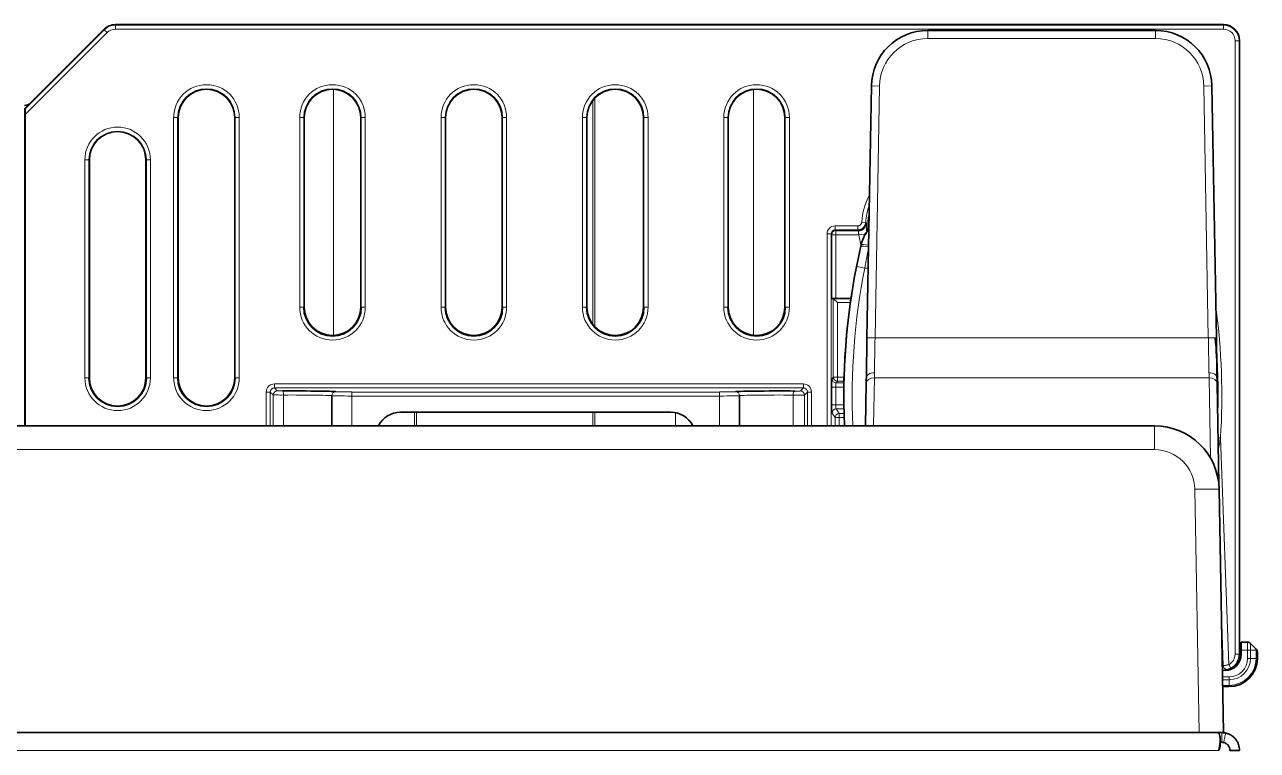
# Model space of a CAD drawing. Header units: inches. Extents: x -1096 to 3103, y -191 to 3207.
# Drawn here: x 1645.2 to 1797.8, y 3047.9 to 3137.8 of the extents above; entities that cross this region are included whole.
import ezdxf

# ---------------------------------------------------------------- set-up
doc = ezdxf.new("R2010")
doc.units = ezdxf.units.IN

msp = doc.modelspace()

# ---------------------------------------------------------------- linework, layer by layer
at = {"lineweight": 35}
for p, q in [((1793.61, 3137.84), (1656.43, 3137.84)), ((1656.43, 3137.84), (1793.61, 3137.84)), ((1655.02, 3137.25), (1645.21, 3127.44)), ((1655.02, 3137.25), (1645.9, 3128.13)), ((1757.02, 3137.12), (1785.19, 3137.12)), ((1795.61, 3059.84), (1795.61, 3135.84)), ((1795.61, 3135.84), (1795.61, 3059.84)), ((1749.48, 3099.06), (1750.02, 3130.25)), ((1792.19, 3130.25), (1792.73, 3099.06)), ((1645.21, 3127.44), (1645.27, 3127.42)), ((1645.21, 3088.14), (1645.21, 3127.44)), ((1645.28, 3088.14), (1645.28, 3126.72)), ((1664.21, 3094.09), (1664.21, 3126.34)), ((1671.21, 3126.34), (1671.21, 3094.09)), ((1679.81, 3102.83), (1679.81, 3126.34)), ((1686.81, 3126.34), (1686.81, 3102.83)), ((1697.31, 3102.83), (1697.31, 3126.34)), ((1704.31, 3126.34), (1704.31, 3102.83)), ((1714.81, 3102.83), (1714.81, 3126.34)), ((1721.81, 3126.34), (1721.81, 3102.83)), ((1732.31, 3102.83), (1732.31, 3126.34)), ((1739.31, 3126.34), (1739.31, 3102.83)), ((1653.21, 3094.09), (1653.21, 3121.09)), ((1660.21, 3121.09), (1660.21, 3094.09)), ((1745.62, 3112.32), (1748.41, 3112.32)), ((1745.62, 3103.93), (1745.12, 3103.93)), ((1745.31, 3103.93), (1745.81, 3103.43)), ((1747.5, 3103.93), (1745.62, 3103.93)), ((1749.39, 3093.4), (1749.29, 3088.14)), ((1793.04, 3080.91), (1792.83, 3093.4)), ((1683.21, 3088.14), (1683.21, 3091.87)), ((1733.71, 3091.87), (1733.71, 3088.14)), ((1725.21, 3089.83), (1691.71, 3089.83)), ((1271.13, 3088.14), (1785.08, 3088.14)), ((1793.08, 3080.28), (1793.61, 3050.14)), ((1795.81, 3060.34), (1795.81, 3061.34)), ((1795.81, 3061.34), (1796.6, 3061.34)), ((1795.81, 3060.34), (1795.81, 3059.84)), ((1797.66, 3060.49), (1796.95, 3061.19)), ((1797.81, 3060.13), (1797.81, 3059.34)), ((1795.2, 3058.64), (1795.4, 3058.64)), ((1793.47, 3057.84), (1793.61, 3057.84)), ((1793.61, 3057.84), (1793.47, 3057.84)), ((1794.6, 3058.11), (1794.6, 3058.01)), ((1794.31, 3055.84), (1793.51, 3055.84)), ((1793.41, 3050.14), (1792.91, 3050.14)), ((1793.61, 3050.14), (1793.56, 3050.14)), ((1793.41, 3048.94), (1793.2, 3048.94))]:
    msp.add_line(p, q, dxfattribs=at)
at = {"lineweight": 13}
for p, q in [((1656.43, 3137.84), (1656.43, 3137.78)), ((1656.43, 3137.78), (1793.61, 3137.78)), ((1656.43, 3137.28), (1656.43, 3137.78)), ((1793.61, 3137.78), (1793.61, 3137.84)), ((1793.61, 3137.28), (1793.61, 3137.78)), ((1645.27, 3127.42), (1655.06, 3137.21)), ((1655.42, 3136.86), (1645.28, 3126.72)), ((1655.06, 3137.21), (1655.02, 3137.25)), ((1655.42, 3136.86), (1655.06, 3137.21)), ((1793.61, 3137.28), (1656.43, 3137.28)), ((1757.02, 3137.12), (1757.02, 3136.12)), ((1785.19, 3136.12), (1757.02, 3136.12)), ((1785.19, 3137.12), (1785.19, 3136.12)), ((1795.04, 3135.84), (1795.54, 3135.84)), ((1795.04, 3059.84), (1795.04, 3135.84)), ((1795.61, 3135.84), (1795.54, 3135.84)), ((1795.54, 3135.84), (1795.54, 3059.84)), ((1750.02, 3130.25), (1751.02, 3130.23)), ((1751.02, 3130.23), (1750.48, 3099.04)), ((1792.19, 3130.25), (1791.19, 3130.23)), ((1791.73, 3099.04), (1791.19, 3130.23)), ((1683.44, 3099.34), (1683.44, 3129.84)), ((1715.52, 3100.72), (1715.52, 3128.46)), ((1715.77, 3128.74), (1715.77, 3100.43)), ((1735.44, 3099.35), (1735.44, 3129.82)), ((1664.14, 3126.34), (1663.64, 3126.34)), ((1663.64, 3094.09), (1663.64, 3126.34)), ((1664.14, 3126.34), (1664.21, 3126.34)), ((1664.14, 3126.34), (1664.14, 3094.09)), ((1671.27, 3126.34), (1671.21, 3126.34)), ((1671.77, 3126.34), (1671.27, 3126.34)), ((1671.27, 3094.09), (1671.27, 3126.34)), ((1671.77, 3126.34), (1671.77, 3094.09)), ((1679.25, 3102.83), (1679.25, 3126.34)), ((1679.75, 3126.34), (1679.25, 3126.34)), ((1679.75, 3126.34), (1679.81, 3126.34)), ((1679.75, 3126.34), (1679.75, 3102.83)), ((1686.87, 3126.34), (1686.81, 3126.34)), ((1686.87, 3102.83), (1686.87, 3126.34)), ((1687.37, 3126.34), (1686.87, 3126.34)), ((1687.37, 3126.34), (1687.37, 3102.83)), ((1697.25, 3126.34), (1696.75, 3126.34)), ((1696.75, 3102.83), (1696.75, 3126.34)), ((1697.25, 3126.34), (1697.31, 3126.34)), ((1697.25, 3126.34), (1697.25, 3102.83)), ((1704.37, 3126.34), (1704.31, 3126.34)), ((1704.87, 3126.34), (1704.37, 3126.34)), ((1704.37, 3102.83), (1704.37, 3126.34)), ((1704.87, 3126.34), (1704.87, 3102.83)), ((1714.75, 3126.34), (1714.25, 3126.34)), ((1714.25, 3102.83), (1714.25, 3126.34)), ((1714.75, 3126.34), (1714.81, 3126.34)), ((1714.75, 3126.34), (1714.75, 3102.83)), ((1721.87, 3126.34), (1721.81, 3126.34)), ((1722.37, 3126.34), (1721.87, 3126.34)), ((1721.87, 3102.83), (1721.87, 3126.34)), ((1722.37, 3126.34), (1722.37, 3102.83)), ((1731.75, 3102.83), (1731.75, 3126.34)), ((1732.25, 3126.34), (1731.75, 3126.34)), ((1732.25, 3126.34), (1732.31, 3126.34)), ((1732.25, 3126.34), (1732.25, 3102.83)), ((1739.37, 3126.34), (1739.31, 3126.34)), ((1739.37, 3102.83), (1739.37, 3126.34)), ((1739.87, 3126.34), (1739.37, 3126.34)), ((1739.87, 3126.34), (1739.87, 3102.83)), ((1653.14, 3121.09), (1652.64, 3121.09)), ((1652.64, 3094.09), (1652.64, 3121.09)), ((1653.14, 3121.09), (1653.21, 3121.09)), ((1653.14, 3121.09), (1653.14, 3094.09)), ((1660.27, 3121.09), (1660.21, 3121.09)), ((1660.77, 3121.09), (1660.27, 3121.09)), ((1660.27, 3094.09), (1660.27, 3121.09)), ((1660.77, 3121.09), (1660.77, 3094.09)), ((1748.83, 3113.38), (1749.33, 3113.35)), ((1744.53, 3088.14), (1744.53, 3111.91)), ((1744.53, 3111.91), (1745.03, 3111.91)), ((1745.12, 3111.82), (1745.03, 3111.91)), ((1745.03, 3111.91), (1745.03, 3088.14)), ((1745.12, 3111.82), (1745.62, 3111.82)), ((1745.12, 3103.93), (1745.12, 3111.82)), ((1745.53, 3112.91), (1748.33, 3112.91)), ((1745.53, 3112.91), (1745.53, 3112.41)), ((1745.53, 3112.41), (1745.62, 3112.32)), ((1748.33, 3112.41), (1745.53, 3112.41)), ((1745.62, 3112.32), (1745.62, 3111.82)), ((1745.62, 3111.82), (1745.62, 3103.93)), ((1748.48, 3111.82), (1745.62, 3111.82)), ((1748.33, 3112.91), (1748.33, 3112.41)), ((1748.48, 3111.82), (1749.48, 3111.94)), ((1748.22, 3107.89), (1749.2, 3107.69)), ((1749.63, 3107.69), (1749.2, 3107.69)), ((1679.75, 3102.83), (1679.25, 3102.83)), ((1679.75, 3102.83), (1679.81, 3102.83)), ((1686.87, 3102.83), (1686.81, 3102.83)), ((1687.37, 3102.83), (1686.87, 3102.83)), ((1697.25, 3102.83), (1696.75, 3102.83)), ((1697.25, 3102.83), (1697.31, 3102.83)), ((1704.37, 3102.83), (1704.31, 3102.83)), ((1704.87, 3102.83), (1704.37, 3102.83)), ((1714.75, 3102.83), (1714.25, 3102.83)), ((1714.75, 3102.83), (1714.81, 3102.83)), ((1721.87, 3102.83), (1721.81, 3102.83)), ((1722.37, 3102.83), (1721.87, 3102.83)), ((1732.25, 3102.83), (1731.75, 3102.83)), ((1732.25, 3102.83), (1732.31, 3102.83)), ((1739.37, 3102.83), (1739.31, 3102.83)), ((1739.87, 3102.83), (1739.37, 3102.83)), ((1745.31, 3094.19), (1745.31, 3103.93)), ((1745.81, 3103.43), (1745.81, 3094.19)), ((1747.42, 3103.43), (1745.81, 3103.43)), ((1749.48, 3099.06), (1750.48, 3099.04)), ((1750.48, 3099.04), (1791.73, 3099.04)), ((1792.73, 3099.06), (1791.73, 3099.04)), ((1653.14, 3094.09), (1652.64, 3094.09)), ((1653.14, 3094.09), (1653.21, 3094.09)), ((1660.27, 3094.09), (1660.21, 3094.09)), ((1660.77, 3094.09), (1660.27, 3094.09)), ((1664.14, 3094.09), (1663.64, 3094.09)), ((1664.14, 3094.09), (1664.21, 3094.09)), ((1671.27, 3094.09), (1671.21, 3094.09)), ((1671.77, 3094.09), (1671.27, 3094.09)), ((1745.15, 3093.95), (1745.31, 3094.19)), ((1745.31, 3094.19), (1745.81, 3094.19)), ((1745.81, 3093.69), (1745.65, 3093.45)), ((1745.65, 3093.45), (1746.62, 3093.45)), ((1745.81, 3094.19), (1746.64, 3094.19)), ((1745.81, 3094.19), (1745.81, 3093.69)), ((1746.63, 3093.69), (1745.81, 3093.69)), ((1750.39, 3094.09), (1750.28, 3088.14)), ((1791.83, 3094.09), (1750.39, 3094.09)), ((1792, 3084.16), (1791.83, 3094.09)), ((1675.61, 3092.33), (1675.11, 3092.33)), ((1675.11, 3088.14), (1675.11, 3092.33)), ((1675.98, 3091.97), (1675.61, 3092.33)), ((1675.61, 3092.33), (1675.61, 3088.14)), ((1675.98, 3088.14), (1675.98, 3091.97)), ((1676.11, 3093.33), (1741.6, 3093.33)), ((1676.11, 3092.83), (1676.11, 3093.33)), ((1676.11, 3092.83), (1676.48, 3092.47)), ((1741.6, 3092.83), (1676.11, 3092.83)), ((1677.24, 3091.96), (1677.24, 3088.14)), ((1685.71, 3092.33), (1685.71, 3091.83)), ((1685.71, 3092.33), (1731.21, 3092.33)), ((1731.21, 3091.83), (1685.71, 3091.83)), ((1685.71, 3091.83), (1685.71, 3088.14)), ((1731.21, 3092.33), (1731.21, 3091.83)), ((1731.21, 3088.14), (1731.21, 3091.83)), ((1740.33, 3088.14), (1740.33, 3091.95)), ((1741.23, 3092.46), (1741.6, 3092.83)), ((1741.6, 3092.83), (1741.6, 3093.33)), ((1742.1, 3092.33), (1741.73, 3091.96)), ((1741.73, 3091.96), (1741.73, 3088.14)), ((1742.1, 3088.14), (1742.1, 3092.33)), ((1742.6, 3092.33), (1742.1, 3092.33)), ((1742.6, 3092.33), (1742.6, 3088.14)), ((1745.63, 3092.95), (1745.13, 3092.95)), ((1745.13, 3090.73), (1745.13, 3092.95)), ((1746.61, 3092.95), (1745.63, 3092.95)), ((1745.63, 3092.95), (1745.63, 3090.73)), ((1745.13, 3090.73), (1745.63, 3090.73)), ((1745.63, 3090.73), (1746.61, 3090.73)), ((1693.45, 3088.14), (1693.45, 3089.83)), ((1693.69, 3089.83), (1693.69, 3088.14)), ((1715.52, 3088.14), (1715.52, 3089.83)), ((1715.77, 3089.83), (1715.77, 3088.14)), ((1725.78, 3088.14), (1725.78, 3089.78)), ((1745.53, 3089.16), (1745.15, 3089.73)), ((1746.03, 3089.16), (1745.53, 3089.16)), ((1745.53, 3088.14), (1745.53, 3089.16)), ((1745.65, 3090.23), (1746.03, 3089.66)), ((1746.62, 3090.23), (1745.65, 3090.23)), ((1746.03, 3089.66), (1746.03, 3089.16)), ((1746.03, 3089.66), (1746.63, 3089.66)), ((1746.65, 3089.16), (1746.03, 3089.16)), ((1746.03, 3089.16), (1746.03, 3088.14)), ((1785.08, 3085.19), (1785.08, 3088.14)), ((1792.94, 3086.67), (1793.24, 3086.65)), ((1793.24, 3086.65), (1794.29, 3058.58)), ((1785.08, 3085.19), (1271.13, 3085.19)), ((1790.61, 3050.14), (1790.08, 3080.28)), ((1793.59, 3058.43), (1793.35, 3064.93)), ((1796.6, 3060.34), (1796.6, 3061.34)), ((1795.04, 3059.84), (1795.54, 3059.84)), ((1795.54, 3059.84), (1795.61, 3059.84)), ((1796.6, 3060.34), (1795.81, 3060.34)), ((1796.6, 3059.34), (1796.6, 3060.34)), ((1796.95, 3060.34), (1796.6, 3060.34)), ((1796.95, 3061.19), (1796.95, 3060.34)), ((1797.66, 3060.34), (1796.95, 3060.34)), ((1796.95, 3060.34), (1796.95, 3059.34)), ((1797.66, 3059.34), (1797.66, 3060.34)), ((1794.29, 3058.58), (1794.53, 3058.14)), ((1796.95, 3059.34), (1796.6, 3059.34)), ((1797.66, 3059.34), (1796.95, 3059.34)), ((1797.81, 3059.34), (1797.66, 3059.34)), ((1793.61, 3057.89), (1793.47, 3057.89)), ((1793.49, 3057.05), (1794.31, 3057.05)), ((1793.61, 3057.84), (1793.61, 3057.89)), ((1794.31, 3056.69), (1794.31, 3057.05)), ((1794.31, 3056.69), (1793.49, 3056.69)), ((1793.5, 3055.99), (1794.31, 3055.99)), ((1794.31, 3055.99), (1794.31, 3056.69)), ((1794.31, 3055.84), (1794.31, 3055.99))]:
    msp.add_line(p, q, dxfattribs=at)
at = {"lineweight": 35}
for centre, radius, start, end in [((1656.43, 3135.84), 2, 90, 135), ((1656.43, 3135.84), 2, 90, 135), ((1793.61, 3135.84), 2, 0, 90), ((1793.61, 3135.84), 2, 0, 90), ((1667.71, 3126.34), 3.5, 0, 180), ((1683.31, 3126.34), 3.5, 0, 180), ((1700.81, 3126.34), 3.5, 0, 180), ((1718.31, 3126.34), 3.5, 0, 180), ((1735.81, 3126.34), 3.5, 0, 180), ((1645.19, 3128.84), 1, 270, 315), ((1656.71, 3121.09), 3.5, 0, 180), ((1757.11, 3112.84), 7.5, 169.0248, 180.7572), ((1829.11, 3091.84), 82.5, 166.8646, 182.5705), ((1683.31, 3102.83), 3.56, 180, 0), ((1683.31, 3102.83), 3.5, 180, 0), ((1700.81, 3102.83), 3.56, 180, 0), ((1700.81, 3102.83), 3.5, 180, 0), ((1718.31, 3102.83), 3.56, 180, 0), ((1718.31, 3102.83), 3.5, 180, 0), ((1735.81, 3102.83), 3.56, 180, 0), ((1735.81, 3102.83), 3.5, 180, 0), ((1710.11, 3091.84), 82.8, 358.7948, 4.9689), ((1656.71, 3094.09), 3.56, 180, 0), ((1656.71, 3094.09), 3.5, 180, 0), ((1667.71, 3094.09), 3.56, 180, 0), ((1667.71, 3094.09), 3.5, 180, 0), ((1785.08, 3080.14), 8, 1, 90), ((1796.6, 3060.84), 0.5, 45, 90), ((1793.61, 3059.84), 2, 270, 0), ((1793.61, 3059.84), 2, 270, 0), ((1793.81, 3059.84), 2, 270, 0), ((1794.31, 3059.34), 3.5, 270, 0)]:
    msp.add_arc(centre, radius, start, end, dxfattribs=at)
at = {"lineweight": 13}
for centre, radius, start, end in [((1656.43, 3135.84), 1.94, 90, 135), ((1793.61, 3135.84), 1.94, 0, 90), ((1656.43, 3135.84), 1.44, 90, 135), ((1793.61, 3135.84), 1.44, 0, 90), ((1667.71, 3126.34), 4.06, 0, 180), ((1683.31, 3126.34), 4.06, 0, 180), ((1700.81, 3126.34), 4.06, 0, 180), ((1718.31, 3126.34), 4.06, 0, 180), ((1735.81, 3126.34), 4.06, 0, 180), ((1667.71, 3126.34), 3.56, 0, 180), ((1683.31, 3126.34), 3.56, 0, 180), ((1700.81, 3126.34), 3.56, 0, 180), ((1718.31, 3126.34), 3.56, 0, 180), ((1735.81, 3126.34), 3.56, 0, 180), ((1656.71, 3121.09), 4.06, 0, 180), ((1656.71, 3121.09), 3.56, 0, 180), ((1757.11, 3112.84), 8.3, 151.9189, 176.2754), ((1757.11, 3112.84), 7.8, 160.3471, 176.2754), ((1757.11, 3112.84), 8.68, 186.7195, 194.9174), ((1829.11, 3091.84), 82.46, 168.7794, 182.5713), ((1829.11, 3091.84), 81.46, 168.7794, 182.6028), ((1683.31, 3102.83), 4.06, 180, 0), ((1700.81, 3102.83), 4.06, 180, 0), ((1718.31, 3102.83), 4.06, 180, 0), ((1735.81, 3102.83), 4.06, 180, 0), ((1710.11, 3091.84), 83.3, 356.429, 7.6136), ((1656.71, 3094.09), 4.06, 180, 0), ((1667.71, 3094.09), 4.06, 180, 0), ((1785.08, 3080.19), 5, 1, 90), ((1793.61, 3059.84), 1.44, 298.5626, 0), ((1793.61, 3059.84), 1.94, 298.5626, 0), ((1794.31, 3059.34), 3.35, 270, 0), ((1794.31, 3059.34), 2.65, 270, 0), ((1794.31, 3059.34), 2.29, 270, 0)]:
    msp.add_arc(centre, radius, start, end, dxfattribs=at)
at = {"lineweight": 35}
for centre, major_axis, ratio, start_param, end_param in [((1757.02, 3130.12), (4.91, -4.99), 0.999786, 2.365071, 3.918115), ((1785.19, 3130.12), (-4.91, -4.99), 0.999786, 2.365071, 3.918115), ((1645.27, 3126.71), (0, -0.707), 0.012341, 1.58314, 3.136483), ((1748.41, 3113.32), (-0.726, -0.687), 0.999711, 0.813335, 1.540948), ((1745.31, 3103.43), (0, -0.5), 0.017454, 3.12414, 3.141593), ((1749.29, 3099.04), (0, -8), 0.017455, 0.785398, 0.903686), ((1792.92, 3099.04), (0, -8), 0.017455, 5.379499, 5.497787), ((1678.46, 3092.37), (5.25, 0), 0.017455, 0, 1.83032), ((1738.46, 3092.37), (5.25, 0), 0.017455, 1.164819, 3.141593), ((1691.71, 3086.83), (2.12, -2.12), 0.999695, 2.356347, 3.476525), ((1725.21, 3086.83), (-2.12, -2.12), 0.999695, 2.806661, 3.926839)]:
    msp.add_ellipse(centre, major_axis=major_axis, ratio=ratio, start_param=start_param, end_param=end_param, dxfattribs=at)
at = {"lineweight": 13}
for centre, major_axis, ratio, start_param, end_param in [((1757.02, 3130.12), (4.21, -4.28), 0.999701, 2.365071, 3.918115), ((1785.19, 3130.12), (-4.21, -4.28), 0.999701, 2.365071, 3.918115), ((1748.41, 3113.32), (-0.726, -0.687), 0.999711, 1.540948, 2.328257), ((1745.53, 3111.91), (0.707, -0.707), 0.999695, 2.356347, 3.926839), ((1745.53, 3111.91), (0.354, -0.354), 0.999087, 2.356347, 3.926839), ((1745.62, 3111.82), (0.354, 0.354), 0.999695, 0.78555, 2.356042), ((1750.31, 3111.61), (-0.838, 0.545), 0.146237, 5.602718, 6.259713), ((1750.63, 3112.74), (-1, -0.019), 0.173619, 5.859406, 6.265463), ((1749.72, 3110.12), (-0.975, 0.221), 0.16946, 4.793341, 6.265476), ((1749.76, 3110.32), (-0.975, 0.224), 0.169368, 4.835882, 6.265476), ((1750.48, 3099.02), (-1, 0.017), 0.00222, 4.712428, 6.300639), ((1791.74, 3099.02), (1, 0.017), 0.00222, 6.265732, 7.853943), ((1745.15, 3092.95), (0, -1), 0.017455, 3.167773, 4.712389), ((1745.65, 3093.95), (0.416, -0.277), 0.999505, 3.729765, 5.300105), ((1745.81, 3094.19), (0.416, -0.277), 0.999505, 3.729765, 5.300105), ((1745.65, 3092.95), (0, -0.5), 0.03491, 3.167773, 4.712389), ((1750.4, 3094.09), (-1, 0.014), 0.618682, 4.720894, 6.305401), ((1750.39, 3093.38), (-1, 0.017), 0.707053, 4.72473, 6.28318), ((1750.29, 3099.04), (0, -7), 0.019949, 0.785398, 0.903686), ((1791.82, 3094.09), (1, 0.014), 0.618682, 6.260969, 7.845477), ((1791.93, 3099.04), (0, -7), 0.019949, 5.379499, 5.497787), ((1791.83, 3093.38), (1, 0.017), 0.707053, 0.000005, 1.558455), ((1676.11, 3092.33), (0.707, -0.707), 0.999695, 2.356347, 3.926839), ((1676.11, 3092.33), (0.354, -0.354), 0.999087, 2.356347, 3.926839), ((1676.48, 3091.97), (-0.354, -0.354), 0.999695, 3.927143, 5.497635), ((1676.98, 3091.97), (1, 0), 0.008728, 3.159046, 4.971913), ((1676.98, 3092.47), (0.5, 0), 0.017455, 3.159046, 4.971913), ((1677.11, 3091.96), (0.002, -0.5), 0.256618, 1.569607, 3.123535), ((1678.46, 3091.87), (4.75, 0), 0.019292, 0, 1.83032), ((1683.71, 3091.87), (-0.5, 0), 0.999848, 4.712389, 6.283185), ((1685.71, 3091.87), (2.5, 0), 0.013964, 3.141593, 4.712389), ((1685.71, 3092.37), (2, 0), 0.017455, 3.141593, 4.712389), ((1731.21, 3092.37), (2, 0), 0.017455, 4.712389, 6.283185), ((1731.21, 3091.87), (2.5, 0), 0.013964, 4.712389, 6.283185), ((1733.21, 3091.87), (0.5, 0), 0.999848, 0, 1.570796), ((1738.46, 3091.87), (4.75, 0), 0.019292, 1.164819, 3.141593), ((1740.53, 3091.95), (-0.004, -0.5), 0.394907, 3.16059, 4.715352), ((1740.73, 3091.96), (1, 0), 0.008728, 4.306412, 6.265732), ((1740.73, 3092.46), (0.5, 0), 0.017455, 4.306412, 6.265732), ((1741.23, 3091.96), (0.354, -0.354), 0.999695, 0.78555, 2.356042), ((1741.6, 3092.33), (0.707, 0.707), 0.999695, 5.497939, 7.068431), ((1741.6, 3092.33), (-0.354, -0.354), 0.999087, 2.356347, 3.926839), ((1745.15, 3090.73), (0, -1), 0.017455, 4.712389, 6.257005), ((1745.65, 3090.73), (0, -0.5), 0.03491, 4.712389, 6.257005), ((1745.65, 3089.73), (-0.416, -0.277), 0.999505, 4.124673, 5.695013), ((1746.03, 3089.16), (-0.416, -0.277), 0.999505, 4.124673, 5.695013), ((1790.08, 3080.23), (-3, -0.05), 0.01745, 3.141593, 4.712084), ((1793.95, 3058.44), (-0.126, 0.484), 0.698656, 1.417858, 3.117197)]:
    msp.add_ellipse(centre, major_axis=major_axis, ratio=ratio, start_param=start_param, end_param=end_param, dxfattribs=at)
for points, knots in [([(1748.33, 3112.91), (1748.34, 3112.91), (1748.36, 3112.91), (1748.39, 3112.92), (1748.41, 3112.92), (1748.45, 3112.93), (1748.48, 3112.94), (1748.53, 3112.95), (1748.54, 3112.96), (1748.57, 3112.97), (1748.58, 3112.98), (1748.62, 3113.01), (1748.65, 3113.03), (1748.68, 3113.06), (1748.69, 3113.07), (1748.71, 3113.09), (1748.72, 3113.11), (1748.75, 3113.14), (1748.77, 3113.17), (1748.79, 3113.21), (1748.79, 3113.23), (1748.8, 3113.26), (1748.81, 3113.27), (1748.82, 3113.32), (1748.83, 3113.35), (1748.83, 3113.38)], [0, 0, 0, 0, 0.0625, 0.0625, 0.125, 0.125, 0.25, 0.25, 0.3125, 0.3125, 0.375, 0.375, 0.5, 0.5, 0.5625, 0.5625, 0.625, 0.625, 0.75, 0.75, 0.8125, 0.8125, 0.875, 0.875, 1, 1, 1, 1]), ([(1749.33, 3113.35), (1749.32, 3113.28), (1749.31, 3113.22), (1749.29, 3113.13), (1749.28, 3113.1), (1749.26, 3113.06), (1749.26, 3113.04), (1749.25, 3113.01), (1749.24, 3113), (1749.21, 3112.93), (1749.17, 3112.87), (1749.12, 3112.8), (1749.1, 3112.77), (1749.07, 3112.74), (1749.06, 3112.73), (1749.04, 3112.7), (1749.02, 3112.69), (1748.97, 3112.64), (1748.92, 3112.6), (1748.85, 3112.56), (1748.84, 3112.55), (1748.81, 3112.54), (1748.8, 3112.53), (1748.75, 3112.51), (1748.73, 3112.49), (1748.64, 3112.46), (1748.58, 3112.44), (1748.5, 3112.43), (1748.49, 3112.42), (1748.45, 3112.42), (1748.41, 3112.41), (1748.36, 3112.41), (1748.33, 3112.41)], [0, 0, 0, 0, 0.125, 0.125, 0.1875, 0.1875, 0.21875, 0.21875, 0.25, 0.25, 0.375, 0.375, 0.4375, 0.4375, 0.46875, 0.46875, 0.5, 0.5, 0.625, 0.625, 0.65625, 0.65625, 0.6875, 0.6875, 0.75, 0.75, 0.875, 0.875, 0.90625, 0.90625, 0.9375, 1, 1, 1, 1]), ([(1749.45, 3112.2), (1749.45, 3112.2), (1749.45, 3112.21), (1749.45, 3112.23), (1749.44, 3112.26), (1749.44, 3112.3), (1749.44, 3112.32), (1749.43, 3112.39), (1749.43, 3112.43), (1749.43, 3112.55), (1749.42, 3112.63), (1749.42, 3112.72), (1749.42, 3112.74), (1749.42, 3112.77), (1749.42, 3112.82), (1749.42, 3112.9), (1749.41, 3112.96), (1749.41, 3113), (1749.41, 3113.01), (1749.41, 3113.03), (1749.41, 3113.04), (1749.41, 3113.1), (1749.41, 3113.14), (1749.41, 3113.19), (1749.41, 3113.2), (1749.41, 3113.22), (1749.41, 3113.22), (1749.41, 3113.23), (1749.41, 3113.24), (1749.41, 3113.26), (1749.41, 3113.27), (1749.41, 3113.27)], [0, 0, 0, 0, 0.006105, 0.006105, 0.041602, 0.041602, 0.077098, 0.077098, 0.14809, 0.14809, 0.290075, 0.290075, 0.325571, 0.325571, 0.361068, 0.43206, 0.503053, 0.503053, 0.538549, 0.538549, 0.574045, 0.574045, 0.71603, 0.71603, 0.787023, 0.787023, 0.822519, 0.822519, 0.858015, 0.858015, 1, 1, 1, 1]), ([(1749.63, 3112.72), (1749.63, 3112.97), (1749.63, 3113.22), (1749.66, 3113.51), (1749.66, 3113.55), (1749.67, 3113.6)], [0, 0, 0, 0, 0.839631, 0.839631, 1, 1, 1, 1]), ([(1748.48, 3111.82), (1748.47, 3111.86), (1748.46, 3111.89), (1748.45, 3111.93), (1748.45, 3111.95), (1748.44, 3111.97), (1748.44, 3111.98), (1748.44, 3111.99), (1748.44, 3112), (1748.43, 3112.04), (1748.42, 3112.07), (1748.42, 3112.11), (1748.42, 3112.12), (1748.42, 3112.15), (1748.42, 3112.16), (1748.41, 3112.2), (1748.41, 3112.22), (1748.41, 3112.24), (1748.41, 3112.25), (1748.41, 3112.27), (1748.41, 3112.28), (1748.41, 3112.3), (1748.41, 3112.31), (1748.41, 3112.31), (1748.41, 3112.32), (1748.41, 3112.32), (1748.41, 3112.32)], [0, 0, 0, 0, 0.125, 0.125, 0.1875, 0.1875, 0.21875, 0.21875, 0.25, 0.25, 0.375, 0.375, 0.4375, 0.4375, 0.5, 0.5, 0.625, 0.625, 0.6875, 0.6875, 0.75, 0.8125, 0.8125, 0.875, 0.875, 1, 1, 1, 1]), ([(1748.79, 3110.55), (1748.82, 3110.69), (1748.86, 3110.83), (1748.95, 3111.11), (1749, 3111.25), (1749.11, 3111.52), (1749.24, 3111.78), (1749.39, 3112.03), (1749.47, 3112.16)], [0, 0, 0, 0, 0.25, 0.25, 0.5, 0.5, 0.75, 1, 1, 1, 1]), ([(1749.47, 3112.16), (1749.5, 3112.2), (1749.52, 3112.24), (1749.55, 3112.31), (1749.56, 3112.34), (1749.58, 3112.37), (1749.58, 3112.38), (1749.59, 3112.41), (1749.59, 3112.42), (1749.61, 3112.48), (1749.63, 3112.57), (1749.63, 3112.67), (1749.63, 3112.72)], [0, 0, 0, 0, 0.25, 0.25, 0.375, 0.375, 0.4375, 0.4375, 0.5, 0.5, 0.75, 1, 1, 1, 1]), ([(1749.2, 3107.69), (1749.28, 3108.13), (1749.43, 3108.93), (1749.59, 3109.72), (1749.67, 3110.07)], [0, 0, 0, 0, 0.548058, 1, 1, 1, 1]), ([(1750.48, 3099.02), (1750.47, 3098.83), (1750.47, 3098.44), (1750.46, 3098.06), (1750.45, 3097.77), (1750.45, 3097.68), (1750.45, 3097.49), (1750.45, 3097.4), (1750.44, 3097.11), (1750.44, 3096.93), (1750.43, 3096.65), (1750.43, 3096.56), (1750.43, 3096.38), (1750.42, 3096.29), (1750.42, 3096.02), (1750.42, 3095.85), (1750.41, 3095.6), (1750.41, 3095.51), (1750.41, 3095.35), (1750.41, 3095.26), (1750.4, 3095.02), (1750.4, 3094.86), (1750.4, 3094.71)], [0, 0, 0, 0, 0.125, 0.25, 0.25, 0.3125, 0.3125, 0.375, 0.375, 0.5, 0.5, 0.5625, 0.5625, 0.625, 0.625, 0.75, 0.75, 0.8125, 0.8125, 0.875, 0.875, 1, 1, 1, 1]), ([(1791.82, 3094.71), (1791.81, 3094.86), (1791.81, 3095.02), (1791.81, 3095.26), (1791.8, 3095.35), (1791.8, 3095.51), (1791.8, 3095.6), (1791.8, 3095.85), (1791.79, 3096.02), (1791.79, 3096.29), (1791.79, 3096.38), (1791.78, 3096.56), (1791.78, 3096.65), (1791.78, 3096.93), (1791.77, 3097.11), (1791.77, 3097.49), (1791.76, 3097.68), (1791.75, 3098.06), (1791.75, 3098.44), (1791.74, 3098.83), (1791.74, 3099.02)], [0, 0, 0, 0, 0.125, 0.125, 0.1875, 0.1875, 0.25, 0.25, 0.375, 0.375, 0.4375, 0.4375, 0.5, 0.5, 0.625, 0.625, 0.75, 0.75, 0.875, 1, 1, 1, 1]), ([(1792.98, 3085.19), (1793, 3085.3), (1793.02, 3085.41), (1793.06, 3085.64), (1793.09, 3085.77), (1793.16, 3086.15), (1793.2, 3086.4), (1793.24, 3086.65)], [0, 0, 0, 0, 0.226081, 0.226081, 0.484054, 0.484054, 1, 1, 1, 1]), ([(1793.59, 3058.43), (1793.62, 3058.43), (1793.64, 3058.43), (1793.68, 3058.44), (1793.69, 3058.44), (1793.72, 3058.45), (1793.73, 3058.45), (1793.8, 3058.46), (1793.86, 3058.47), (1793.93, 3058.49), (1793.95, 3058.49), (1793.98, 3058.5), (1793.99, 3058.5), (1794.04, 3058.51), (1794.07, 3058.52), (1794.17, 3058.54), (1794.23, 3058.56), (1794.29, 3058.58)], [0, 0, 0, 0, 0.125, 0.125, 0.1875, 0.1875, 0.25, 0.25, 0.5, 0.5, 0.5625, 0.5625, 0.625, 0.625, 0.75, 0.75, 1, 1, 1, 1]), ([(1794.53, 3058.14), (1794.49, 3058.12), (1794.45, 3058.1), (1794.39, 3058.07), (1794.37, 3058.06), (1794.33, 3058.04), (1794.31, 3058.03), (1794.25, 3058.01), (1794.21, 3058), (1794.16, 3057.98), (1794.14, 3057.97), (1794.1, 3057.96), (1794.08, 3057.96), (1794.06, 3057.95)], [0, 0, 0, 0, 0.25, 0.25, 0.375, 0.375, 0.5, 0.5, 0.75, 0.75, 0.875, 0.875, 1, 1, 1, 1])]:
    msp.add_open_spline(points, degree=3, knots=knots, dxfattribs=at)
for points, degree in [([(1749.33, 3113.35), (1749.35, 3113.32), (1749.38, 3113.29), (1749.41, 3113.27)], 3), ([(1748.41, 3112.32), (1748.38, 3112.35), (1748.36, 3112.38), (1748.33, 3112.41)], 3), ([(1749.47, 3112.16), (1749.46, 3112.17), (1749.45, 3112.17), (1749.44, 3112.18)], 3), ([(1749.61, 3112.74), (1749.61, 3112.74), (1749.62, 3112.73), (1749.63, 3112.73), (1749.63, 3112.72)], 3), ([(1748.22, 3107.89), (1748.3, 3108.3), (1748.47, 3109.13), (1748.65, 3109.94), (1748.74, 3110.35)], 3), ([(1748.74, 3110.35), (1748.76, 3110.41), (1748.77, 3110.48), (1748.79, 3110.55)], 3), ([(1748.79, 3110.55), (1748.78, 3110.56), (1748.77, 3110.57), (1748.76, 3110.59)], 3), ([(1794.06, 3057.95), (1793.99, 3057.93), (1793.84, 3057.91), (1793.68, 3057.89), (1793.61, 3057.89)], 3), ([(1793.41, 3048.94), (1793.41, 3049.34), (1793.41, 3049.74), (1793.41, 3050.14)], 3), ([(1793.63, 3048.91), (1793.9, 3050.09)], 1), ([(1793.03, 3047.94), (1263.19, 3047.94)], 1)]:
    msp.add_open_spline(points, degree=degree, dxfattribs=at)
at = {"lineweight": 35}
for points, knots in [([(1748.76, 3110.59), (1748.8, 3110.73), (1748.84, 3110.87), (1748.93, 3111.15), (1749.03, 3111.42), (1749.15, 3111.68), (1749.29, 3111.93), (1749.36, 3112.06), (1749.44, 3112.18)], [0, 0, 0, 0, 0.25, 0.25, 0.5, 0.75, 0.75, 1, 1, 1, 1]), ([(1749.44, 3112.18), (1749.47, 3112.22), (1749.5, 3112.27), (1749.54, 3112.36), (1749.55, 3112.4), (1749.58, 3112.5), (1749.6, 3112.59), (1749.61, 3112.69), (1749.61, 3112.74)], [0, 0, 0, 0, 0.25, 0.25, 0.5, 0.5, 0.75, 1, 1, 1, 1]), ([(1749.4, 3094.09), (1749.4, 3094.13), (1749.4, 3094.18), (1749.4, 3094.27), (1749.4, 3094.4), (1749.4, 3094.54), (1749.41, 3094.73), (1749.41, 3094.82), (1749.41, 3095.01), (1749.41, 3095.11), (1749.42, 3095.4), (1749.42, 3095.6), (1749.42, 3095.91), (1749.43, 3096.01), (1749.43, 3096.22), (1749.43, 3096.32), (1749.44, 3096.63), (1749.44, 3096.85), (1749.45, 3097.17), (1749.45, 3097.28), (1749.45, 3097.5), (1749.45, 3097.61), (1749.46, 3097.93), (1749.46, 3098.15), (1749.47, 3098.48), (1749.47, 3098.65), (1749.47, 3098.82), (1749.48, 3098.93), (1749.48, 3098.98), (1749.48, 3099.04)], [0, 0, 0, 0, 0.03125, 0.03125, 0.0625, 0.125, 0.125, 0.1875, 0.1875, 0.25, 0.25, 0.375, 0.375, 0.4375, 0.4375, 0.5, 0.5, 0.625, 0.625, 0.6875, 0.6875, 0.75, 0.75, 0.875, 0.875, 0.9375, 0.96875, 0.96875, 1, 1, 1, 1]), ([(1792.73, 3099.04), (1792.73, 3099.03), (1792.73, 3099.03), (1792.74, 3099.01), (1792.74, 3098.99), (1792.74, 3098.94), (1792.74, 3098.84), (1792.74, 3098.65), (1792.74, 3098.48), (1792.75, 3098.15), (1792.75, 3097.93), (1792.76, 3097.61), (1792.76, 3097.5), (1792.76, 3097.28), (1792.77, 3097.17), (1792.77, 3096.85), (1792.78, 3096.63), (1792.78, 3096.32), (1792.78, 3096.22), (1792.79, 3096.01), (1792.79, 3095.91), (1792.79, 3095.6), (1792.8, 3095.4), (1792.8, 3095.11), (1792.8, 3095.01), (1792.8, 3094.82), (1792.81, 3094.73), (1792.81, 3094.54), (1792.81, 3094.4), (1792.81, 3094.25), (1792.81, 3094.17), (1792.81, 3094.13), (1792.81, 3094.11), (1792.82, 3094.1), (1792.82, 3094.1), (1792.82, 3094.09)], [0, 0, 0, 0, 0.003906, 0.003906, 0.007813, 0.015625, 0.03125, 0.0625, 0.125, 0.125, 0.25, 0.25, 0.3125, 0.3125, 0.375, 0.375, 0.5, 0.5, 0.5625, 0.5625, 0.625, 0.625, 0.75, 0.75, 0.8125, 0.8125, 0.875, 0.875, 0.9375, 0.96875, 0.984375, 0.992187, 0.996094, 0.996094, 1, 1, 1, 1]), ([(1797.81, 3060.13), (1797.81, 3060.16), (1797.8, 3060.19), (1797.79, 3060.24), (1797.79, 3060.27), (1797.77, 3060.31), (1797.77, 3060.33), (1797.76, 3060.35), (1797.75, 3060.36), (1797.74, 3060.38), (1797.74, 3060.38), (1797.73, 3060.41), (1797.71, 3060.42), (1797.69, 3060.45), (1797.68, 3060.47), (1797.66, 3060.49)], [0, 0, 0, 0, 0.236712, 0.236712, 0.477633, 0.477633, 0.600553, 0.600553, 0.662013, 0.662013, 0.723474, 0.723474, 0.861737, 0.861737, 1, 1, 1, 1]), ([(1797.66, 3060.34), (1797.66, 3060.34), (1797.66, 3060.35), (1797.67, 3060.35), (1797.67, 3060.36), (1797.67, 3060.37), (1797.67, 3060.37), (1797.68, 3060.38), (1797.68, 3060.39), (1797.68, 3060.39), (1797.68, 3060.4), (1797.68, 3060.4), (1797.68, 3060.41), (1797.68, 3060.42), (1797.68, 3060.42), (1797.68, 3060.43), (1797.68, 3060.44), (1797.68, 3060.45), (1797.68, 3060.46), (1797.68, 3060.46), (1797.67, 3060.47), (1797.67, 3060.48), (1797.66, 3060.48), (1797.66, 3060.49)], [0, 0, 0, 0, 0.039695, 0.078394, 0.116169, 0.153102, 0.189281, 0.224806, 0.259784, 0.294331, 0.328571, 0.362638, 0.396669, 0.43081, 0.465209, 0.500016, 0.569203, 0.637359, 0.705654, 0.775172, 0.846876, 0.921592, 1, 1, 1, 1]), ([(1797.66, 3060.34), (1797.68, 3060.34), (1797.69, 3060.34), (1797.71, 3060.33), (1797.73, 3060.33), (1797.74, 3060.32), (1797.74, 3060.31), (1797.75, 3060.31), (1797.76, 3060.3), (1797.77, 3060.29), (1797.77, 3060.28), (1797.79, 3060.25), (1797.79, 3060.23), (1797.8, 3060.18), (1797.81, 3060.16), (1797.81, 3060.13)], [0, 0, 0, 0, 0.138263, 0.138263, 0.276526, 0.276526, 0.337987, 0.337987, 0.399447, 0.399447, 0.522367, 0.522367, 0.763288, 0.763288, 1, 1, 1, 1]), ([(1792.95, 3050.11), (1792.95, 3050.11), (1792.94, 3050.12), (1792.93, 3050.13), (1792.92, 3050.13), (1792.91, 3050.14), (1792.91, 3050.14), (1792.91, 3050.14), (1792.91, 3050.14)], [0, 0, 0, 0, 0.161289, 0.325481, 0.492032, 0.744988, 0.872371, 1, 1, 1, 1]), ([(1793.03, 3047.94), (1793.03, 3047.97), (1793.05, 3048.04), (1793.07, 3048.14), (1793.09, 3048.23), (1793.11, 3048.33), (1793.13, 3048.43), (1793.14, 3048.53), (1793.16, 3048.63), (1793.17, 3048.73), (1793.18, 3048.83), (1793.19, 3048.92), (1793.19, 3049.01), (1793.2, 3049.1), (1793.2, 3049.19), (1793.2, 3049.35), (1793.19, 3049.56), (1793.16, 3049.75), (1793.13, 3049.87), (1793.09, 3049.95), (1793.06, 3050.01), (1793.03, 3050.05), (1793.01, 3050.06)], [0, 0, 0, 0, 0.034524, 0.069321, 0.104373, 0.139659, 0.175159, 0.210851, 0.246716, 0.282732, 0.318877, 0.355128, 0.391463, 0.42786, 0.464296, 0.500749, 0.627982, 0.754183, 0.816659, 0.878526, 0.939675, 1, 1, 1, 1]), ([(1793.41, 3050.14), (1793.41, 3050.14), (1793.42, 3050.14), (1793.44, 3050.14), (1793.46, 3050.14), (1793.48, 3050.14), (1793.5, 3050.14), (1793.52, 3050.14), (1793.53, 3050.14), (1793.55, 3050.14), (1793.57, 3050.13), (1793.59, 3050.13), (1793.6, 3050.13), (1793.62, 3050.13), (1793.64, 3050.13), (1793.66, 3050.13), (1793.69, 3050.12), (1793.72, 3050.12), (1793.75, 3050.11), (1793.78, 3050.11), (1793.81, 3050.1), (1793.84, 3050.1), (1793.87, 3050.09), (1793.89, 3050.09), (1793.9, 3050.09)], [0, 0, 0, 0, 0.036149, 0.072215, 0.108204, 0.144123, 0.179975, 0.215767, 0.251505, 0.287193, 0.322838, 0.358445, 0.394021, 0.429569, 0.465097, 0.50061, 0.566068, 0.630577, 0.694176, 0.756906, 0.818808, 0.879927, 0.940309, 1, 1, 1, 1]), ([(1793.9, 3050.09), (1794.02, 3050.06), (1794.14, 3050.02), (1794.36, 3049.93), (1794.47, 3049.87), (1794.68, 3049.74), (1794.78, 3049.66), (1794.96, 3049.5), (1795.05, 3049.41), (1795.2, 3049.22), (1795.27, 3049.11), (1795.39, 3048.9), (1795.44, 3048.78), (1795.52, 3048.55), (1795.55, 3048.43), (1795.6, 3048.19), (1795.61, 3048.06), (1795.61, 3047.94)], [0, 0, 0, 0, 0.125, 0.125, 0.25, 0.25, 0.375, 0.375, 0.5, 0.5, 0.625, 0.625, 0.75, 0.75, 0.875, 0.875, 1, 1, 1, 1]), ([(1793.2, 3048.54), (1793.2, 3048.53), (1793.2, 3048.49), (1793.19, 3048.44), (1793.19, 3048.38), (1793.17, 3048.32), (1793.16, 3048.25), (1793.14, 3048.19), (1793.12, 3048.13), (1793.09, 3048.06), (1793.06, 3048), (1793.04, 3047.96), (1793.03, 3047.94)], [0, 0, 0, 0, 0.089161, 0.188582, 0.288207, 0.388145, 0.488505, 0.589389, 0.690895, 0.79311, 0.89612, 1, 1, 1, 1]), ([(1793.63, 3048.92), (1793.74, 3048.89), (1793.84, 3048.85), (1794.03, 3048.73), (1794.12, 3048.65), (1794.26, 3048.48), (1794.31, 3048.38), (1794.39, 3048.16), (1794.41, 3048.05), (1794.41, 3047.94)], [0, 0, 0, 0, 0.25, 0.25, 0.5, 0.5, 0.75, 0.75, 1, 1, 1, 1])]:
    msp.add_open_spline(points, degree=3, knots=knots, dxfattribs=at)
at = {"lineweight": 13}
for points, weights in [([(1750.48, 3099.04), (1750.48, 3099.03), (1750.48, 3099.02)], [0.500000151951, 0.499999848049, 0.500000151951]), ([(1791.74, 3099.02), (1791.73, 3099.03), (1791.73, 3099.04)], [0.500000151435, 0.499999848565, 0.500000151435])]:
    msp.add_rational_spline(points, weights, degree=2, dxfattribs=at)
at = {"lineweight": 35}
for points, degree in [([(1263.31, 3050.14), (1792.91, 3050.14)], 1), ([(1793.01, 3050.06), (1792.99, 3050.08), (1792.97, 3050.1), (1792.95, 3050.11)], 3), ([(1793.2, 3048.54), (1793.2, 3049.25)], 1), ([(1793.41, 3048.94), (1793.49, 3048.94), (1793.57, 3048.93), (1793.63, 3048.92)], 3), ([(1794.41, 3047.94), (1795.61, 3047.94)], 1)]:
    msp.add_open_spline(points, degree=degree, dxfattribs=at)

doc.saveas('drawing.dxf')
